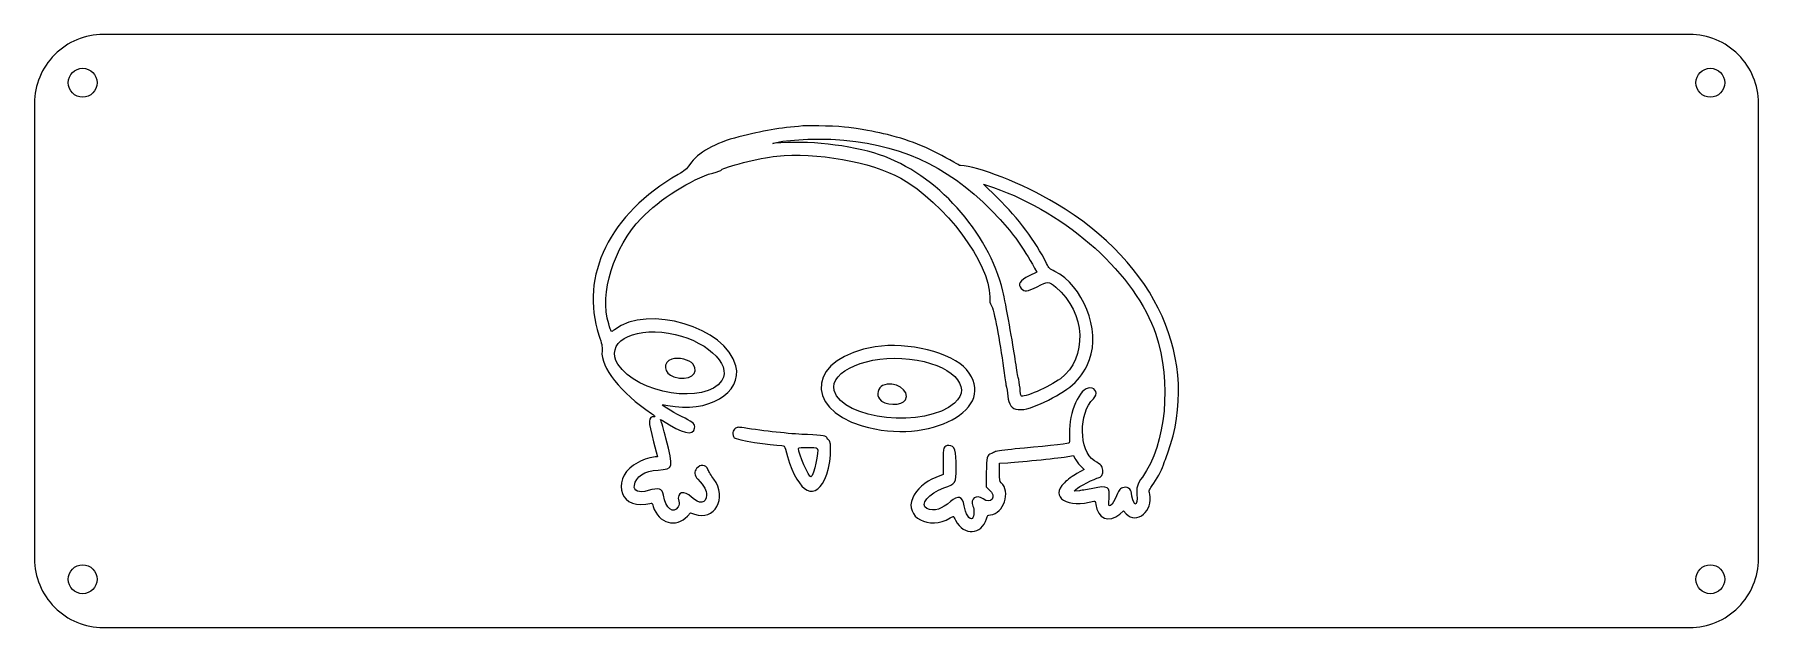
# Model space of a CAD drawing. Header units: millimetres. Extents: x 0 to 125, y -43 to 0.
import ezdxf

# ---------------------------------------------------------------- set-up
doc = ezdxf.new("R2010")
doc.units = ezdxf.units.MM
doc.layers.get('0').update_dxf_attribs({"linetype": 'CONTINUOUS'})

msp = doc.modelspace()

# ---------------------------------------------------------------- linework, layer by layer
for p, q in [((69.96, -11.86), (68.95, -10.86)), ((68.95, -10.86), (69.67, -11.11)), ((72.83, -17.25), (72.26, -17.53)), ((72.66, -16.96), (72.83, -17.25)), ((44.97, -29.57), (45.26, -30.67)), ((45.26, -30.67), (45.09, -30.67)), ((66.01, -30.99), (66.01, -31.94)), ((70.1, -31.13), (70.72, -31.09)), ((70.1, -31.78), (70.1, -31.13)), ((75.07, -30.64), (75.49, -30.56)), ((75.49, -30.56), (75.59, -30.78)), ((75.97, -31.29), (76.25, -31.59)), ((66.01, -31.94), (65.48, -32.15)), ((69.15, -31.81), (69.13, -32.85)), ((76.25, -31.59), (75.73, -31.87)), ((69.13, -32.85), (69.36, -33.05)), ((75.53, -33.16), (75.66, -33.02)), ((75.91, -33.12), (75.53, -33.16)), ((47.44, -34.97), (47.66, -34.73)), ((47.66, -34.73), (47.94, -34.82)), ((78.85, -34.82), (79.12, -34.59)), ((79.12, -34.59), (79.3, -34.79))]:
    msp.add_line(p, q)
msp.add_lwpolyline([(120.25, -43.05, 0.414214), (125.25, -38.05), (125.25, -5, 0.414214), (120.25, 0), (5, 0, 0.414214), (0, -5), (0, -38.05, 0.414214), (5, -43.05)], format="xyb", close=True)
for centre in [(3.5, -3.5), (121.75, -3.5), (3.5, -39.55), (121.75, -39.55)]:
    msp.add_circle(centre, 1.05)
for points in [[(51.16, -7.43), (49.46, -7.86), (48.18, -8.58), (47.61, -9.43)], [(55.82, -6.64), (54.14, -6.78), (52.92, -6.99), (51.16, -7.43)], [(59.15, -6.75), (58.49, -6.66), (56.46, -6.59), (55.82, -6.64)], [(61.97, -7.27), (61.15, -7.07), (60.71, -6.99), (59.15, -6.75)], [(66.79, -9.28), (65.24, -8.34), (63.71, -7.7), (61.97, -7.27)], [(53.78, -7.9), (53.56, -7.92), (53.58, -7.91), (53.91, -7.84)], [(61.39, -8.73), (59.25, -8.01), (56.14, -7.68), (53.78, -7.9)], [(53.91, -7.84), (55.01, -7.59), (57.21, -7.52), (58.81, -7.67)], [(53.92, -8.83), (56.73, -8.52), (60.83, -9.25), (62.93, -10.43)], [(58.81, -7.67), (63.47, -8.11), (66.79, -9.8), (70.16, -13.43)], [(70.35, -18.63), (69.34, -14.34), (65.5, -10.1), (61.39, -8.73)], [(47.61, -9.43), (47.36, -9.79), (47.25, -9.89), (46.76, -10.17)], [(49.27, -10.06), (49.61, -9.97), (49.9, -9.86), (49.92, -9.83)], [(49.92, -9.83), (50.04, -9.62), (52.69, -8.96), (53.92, -8.83)], [(67.28, -9.52), (67.23, -9.52), (67, -9.41), (66.79, -9.28)], [(74.2, -12.26), (71.81, -10.84), (68.49, -9.52), (67.28, -9.52)], [(46.76, -10.17), (41.81, -13), (39.57, -17.54), (41.01, -21.83)], [(44.09, -13.34), (45.39, -11.98), (47.76, -10.48), (49.27, -10.06)], [(62.93, -10.43), (66.13, -12.22), (69.43, -16.63), (69.4, -19.04)], [(69.67, -11.11), (75.04, -12.96), (80.04, -17.47), (81.46, -21.75)], [(73.53, -16.63), (72.68, -14.95), (71.53, -13.41), (69.96, -11.86)], [(82.33, -30.38), (84.73, -23.72), (81.54, -16.62), (74.2, -12.26)], [(41.72, -21.01), (41.04, -18.79), (42.07, -15.46), (44.09, -13.34)], [(70.16, -13.43), (71.11, -14.46), (71.78, -15.4), (72.66, -16.96)], [(72.26, -17.53), (71.58, -17.86), (71.4, -18.14), (71.69, -18.44)], [(74.13, -17.2), (73.76, -17.03), (73.7, -16.97), (73.53, -16.63)], [(76.65, -23.59), (77.46, -21.49), (76.15, -18.17), (74.13, -17.2)], [(71.25, -23.56), (71.12, -22.63), (70.55, -19.49), (70.35, -18.63)], [(71.69, -18.44), (71.93, -18.7), (72.09, -18.68), (72.84, -18.31)], [(72.84, -18.31), (73.64, -17.91), (73.68, -17.91), (74.2, -18.35)], [(74.2, -18.35), (76.37, -20.19), (76.54, -23.48), (74.53, -24.99)], [(69.4, -19.04), (69.39, -19.38), (69.42, -19.52), (69.51, -19.66)], [(69.51, -19.66), (69.7, -19.93), (70.15, -22.27), (70.39, -24.22)], [(42.13, -21.43), (41.88, -21.62), (41.91, -21.65), (41.72, -21.01)], [(50.96, -24.05), (50.25, -21.26), (44.57, -19.57), (42.13, -21.43)], [(41.01, -21.83), (41.22, -22.47), (41.25, -22.63), (41.23, -22.96)], [(42.39, -23.94), (41.43, -22.42), (43.34, -21.24), (46.07, -21.68)], [(46.07, -21.68), (48.67, -22.1), (50.71, -23.92), (49.94, -25.12)], [(81.46, -21.75), (82.63, -25.26), (82.21, -29.72), (80.49, -32.13)], [(41.23, -22.96), (41.13, -24.18), (42.57, -26), (44.83, -27.52)], [(46.31, -23.56), (45.61, -23.77), (45.71, -24.62), (46.46, -24.85)], [(47.84, -23.91), (47.62, -23.62), (46.77, -23.42), (46.31, -23.56)], [(61.08, -22.67), (56.32, -23.42), (55.72, -27.08), (60.13, -28.41)], [(58.1, -25.85), (57.72, -24.43), (60.61, -23.22), (63.57, -23.56)], [(67.71, -24.32), (66.67, -23.1), (63.43, -22.3), (61.08, -22.67)], [(63.57, -23.56), (66.57, -23.9), (68.24, -25.54), (66.84, -26.76)], [(71.47, -24.89), (71.42, -24.73), (71.32, -24.13), (71.25, -23.56)], [(73.66, -26.54), (75.35, -25.7), (76.13, -24.93), (76.65, -23.59)], [(49.94, -25.12), (48.79, -26.89), (43.76, -26.11), (42.39, -23.94)], [(46.01, -26.93), (48.91, -27.52), (51.46, -26.03), (50.96, -24.05)], [(46.46, -24.85), (47.55, -25.2), (48.37, -24.64), (47.84, -23.91)], [(60.13, -28.41), (65.04, -29.88), (70.12, -27.14), (67.71, -24.32)], [(70.39, -24.22), (70.45, -24.68), (70.53, -25.22), (70.58, -25.43)], [(71.6, -25.68), (71.57, -25.4), (71.51, -25.05), (71.47, -24.89)], [(74.53, -24.99), (73.75, -25.58), (71.78, -26.43), (71.67, -26.23)], [(66.84, -26.76), (64.73, -28.61), (58.68, -27.98), (58.1, -25.85)], [(61.62, -25.49), (61.3, -25.63), (61.16, -26.16), (61.38, -26.46)], [(63.28, -26.53), (63.64, -25.83), (62.49, -25.11), (61.62, -25.49)], [(70.58, -25.43), (70.63, -25.64), (70.69, -26.01), (70.71, -26.25)], [(70.71, -26.25), (70.82, -27.47), (71.64, -27.55), (73.66, -26.54)], [(71.67, -26.23), (71.65, -26.21), (71.62, -25.96), (71.6, -25.68)], [(76.68, -25.65), (75.93, -25.65), (75.14, -27.43), (75.19, -28.98)], [(76.93, -26.44), (77.28, -26.12), (77.12, -25.65), (76.68, -25.65)], [(44.83, -27.52), (45.05, -27.67), (45.12, -27.75), (45.04, -27.75)], [(47.26, -27.86), (46.62, -27.56), (45.56, -26.93), (45.61, -26.88)], [(45.61, -26.88), (45.62, -26.87), (45.8, -26.89), (46.01, -26.93)], [(61.38, -26.46), (61.7, -26.93), (63.05, -26.98), (63.28, -26.53)], [(77, -30.94), (75.88, -30.22), (75.84, -27.48), (76.93, -26.44)], [(45.04, -27.75), (44.57, -27.75), (44.57, -28.02), (44.97, -29.57)], [(45.51, -28.03), (45.45, -27.91), (45.45, -27.91), (45.63, -28.03)], [(45.87, -29.31), (45.71, -28.68), (45.55, -28.1), (45.51, -28.03)], [(45.63, -28.03), (47.06, -28.97), (47.87, -29.16), (47.96, -28.57)], [(47.96, -28.57), (48.01, -28.29), (47.88, -28.17), (47.26, -27.86)], [(50.93, -28.59), (50.72, -28.69), (50.67, -29.09), (50.83, -29.27)], [(51.8, -28.6), (51.06, -28.49), (51.12, -28.49), (50.93, -28.59)], [(56.16, -29.05), (55.17, -29.02), (53.34, -28.83), (51.8, -28.6)], [(45.31, -31.62), (46.44, -31.53), (46.44, -31.53), (45.87, -29.31)], [(50.83, -29.27), (50.97, -29.43), (53.5, -29.84), (54.3, -29.84)], [(54.3, -29.84), (54.45, -29.84), (54.49, -29.88), (54.55, -30.11)], [(55.5, -30.05), (55.5, -29.95), (56.76, -29.94), (56.87, -30.05)], [(56.41, -32.11), (56.26, -32.16), (55.5, -30.44), (55.5, -30.05)], [(57.59, -29.31), (57.59, -29.15), (57.26, -29.09), (56.16, -29.05)], [(56.87, -30.05), (57.02, -30.2), (56.61, -32.04), (56.41, -32.11)], [(57.42, -32.29), (57.84, -31.45), (58, -29.4), (57.65, -29.4)], [(57.65, -29.4), (57.62, -29.4), (57.59, -29.36), (57.59, -29.31)], [(66.43, -29.84), (66.04, -29.85), (66.01, -29.94), (66.01, -30.99)], [(66.96, -31.47), (66.96, -30.19), (66.85, -29.84), (66.43, -29.84)], [(75.13, -29.68), (75.02, -29.72), (73.03, -29.93), (71.24, -30.09)], [(75.19, -28.98), (75.21, -29.51), (75.2, -29.66), (75.13, -29.68)], [(43.86, -31.06), (41.92, -32.03), (42.36, -34.44), (44.42, -34.1)], [(45.09, -30.67), (44.84, -30.67), (44.28, -30.84), (43.86, -31.06)], [(48.93, -31.59), (48.77, -31.21), (48.38, -31.17), (48.1, -31.51)], [(54.55, -30.11), (55.31, -33.07), (56.57, -34.03), (57.42, -32.29)], [(69.52, -30.41), (69.2, -30.53), (69.16, -30.67), (69.15, -31.81)], [(69.81, -30.28), (69.74, -30.32), (69.61, -30.38), (69.52, -30.41)], [(71.24, -30.09), (70.52, -30.16), (69.88, -30.24), (69.81, -30.28)], [(70.72, -31.09), (71.8, -31.02), (74.63, -30.72), (75.07, -30.64)], [(75.59, -30.78), (75.65, -30.9), (75.82, -31.13), (75.97, -31.29)], [(77.62, -31.63), (77.57, -31.33), (77.52, -31.27), (77, -30.94)], [(81.32, -32.57), (81.67, -32.05), (81.94, -31.52), (82.08, -31.08)], [(82.08, -31.08), (82.09, -31.05), (82.2, -30.73), (82.33, -30.38)], [(43.58, -32.73), (43.68, -32.09), (44.31, -31.69), (45.31, -31.62)], [(47.94, -34.82), (49.41, -35.35), (50.36, -33.65), (49.35, -32.27)], [(48.1, -31.51), (47.9, -31.74), (47.93, -32), (48.19, -32.29)], [(48.19, -32.29), (48.69, -32.83), (48.83, -33.09), (48.83, -33.44)], [(49.35, -32.27), (49.17, -32.02), (48.98, -31.72), (48.93, -31.59)], [(65.48, -32.15), (64.69, -32.47), (64.08, -33.01), (63.8, -33.64)], [(66.07, -32.92), (66.93, -32.63), (66.96, -32.58), (66.96, -31.47)], [(69.46, -34.87), (70.41, -34.8), (70.94, -33.18), (70.23, -32.54)], [(70.23, -32.54), (70.12, -32.44), (70.1, -32.34), (70.1, -31.78)], [(74.82, -32.54), (73.72, -33.6), (75.06, -34.42), (76.97, -33.87)], [(75.73, -31.87), (75.45, -32.03), (75.04, -32.33), (74.82, -32.54)], [(75.66, -33.02), (75.8, -32.86), (77.11, -32.19), (77.28, -32.19)], [(77.28, -32.19), (77.48, -32.19), (77.66, -31.89), (77.62, -31.63)], [(80.49, -32.13), (80.11, -32.65), (80.03, -32.93), (80.09, -33.39)], [(44.58, -33.11), (43.92, -33.3), (43.51, -33.15), (43.58, -32.73)], [(45.69, -33.45), (45.61, -32.95), (45.36, -32.88), (44.58, -33.11)], [(46.76, -34.3), (46.43, -34.86), (45.84, -34.39), (45.69, -33.45)], [(47.74, -33.59), (47.22, -33.04), (46.62, -33.23), (46.81, -33.87)], [(48.83, -33.44), (48.83, -34.06), (48.27, -34.14), (47.74, -33.59)], [(63.8, -33.64), (63.18, -35.04), (65.01, -36.01), (66.53, -35.1)], [(64.83, -34.41), (64.25, -34.17), (64.98, -33.29), (66.07, -32.92)], [(67.54, -34.21), (67.46, -33.52), (67.08, -33.41), (66.54, -33.91)], [(68.91, -33.71), (68.43, -33.36), (67.95, -33.7), (68.18, -34.23)], [(69.36, -33.05), (69.93, -33.54), (69.5, -34.15), (68.91, -33.71)], [(76.89, -32.95), (76.56, -33.02), (76.12, -33.09), (75.91, -33.12)], [(78.07, -33.7), (78.14, -32.82), (77.99, -32.72), (76.89, -32.95)], [(78.07, -34.22), (78.04, -34.22), (78.04, -33.99), (78.07, -33.7)], [(78.51, -33.7), (78.36, -34.05), (78.21, -34.22), (78.07, -34.22)], [(79.04, -32.91), (78.83, -33), (78.8, -33.05), (78.51, -33.7)], [(79.69, -33.3), (79.69, -32.99), (79.35, -32.78), (79.04, -32.91)], [(79.3, -34.79), (80.06, -35.6), (81.32, -34.56), (81.02, -33.37)], [(79.95, -34.1), (79.88, -34.1), (79.69, -33.52), (79.69, -33.3)], [(80.09, -33.39), (80.15, -33.8), (80.09, -34.1), (79.95, -34.1)], [(81.02, -33.37), (80.95, -33.1), (80.95, -33.09), (81.32, -32.57)], [(44.42, -34.1), (44.63, -34.06), (44.81, -34.03), (44.84, -34.03)], [(44.84, -34.03), (44.86, -34.03), (44.91, -34.14), (44.95, -34.27)], [(44.95, -34.27), (45.33, -35.49), (46.63, -35.86), (47.44, -34.97)], [(46.81, -33.87), (46.87, -34.05), (46.86, -34.12), (46.76, -34.3)], [(66.54, -33.91), (65.95, -34.46), (65.37, -34.64), (64.83, -34.41)], [(66.53, -35.1), (66.65, -35.03), (66.75, -34.98), (66.76, -34.99)], [(66.76, -34.99), (66.78, -35.01), (66.85, -35.13), (66.92, -35.27)], [(68.14, -35.13), (67.96, -35.31), (67.61, -34.77), (67.54, -34.21)], [(68.18, -34.23), (68.28, -34.47), (68.26, -35.01), (68.14, -35.13)], [(69.17, -35.15), (69.24, -34.92), (69.27, -34.89), (69.46, -34.87)], [(76.97, -33.87), (77.05, -33.85), (77.08, -33.9), (77.1, -34.11)], [(77.1, -34.11), (77.22, -35.14), (78.08, -35.49), (78.85, -34.82)], [(66.92, -35.27), (67.52, -36.42), (68.8, -36.35), (69.17, -35.15)]]:
    msp.add_open_spline(points, degree=3)

doc.saveas('drawing.dxf')
